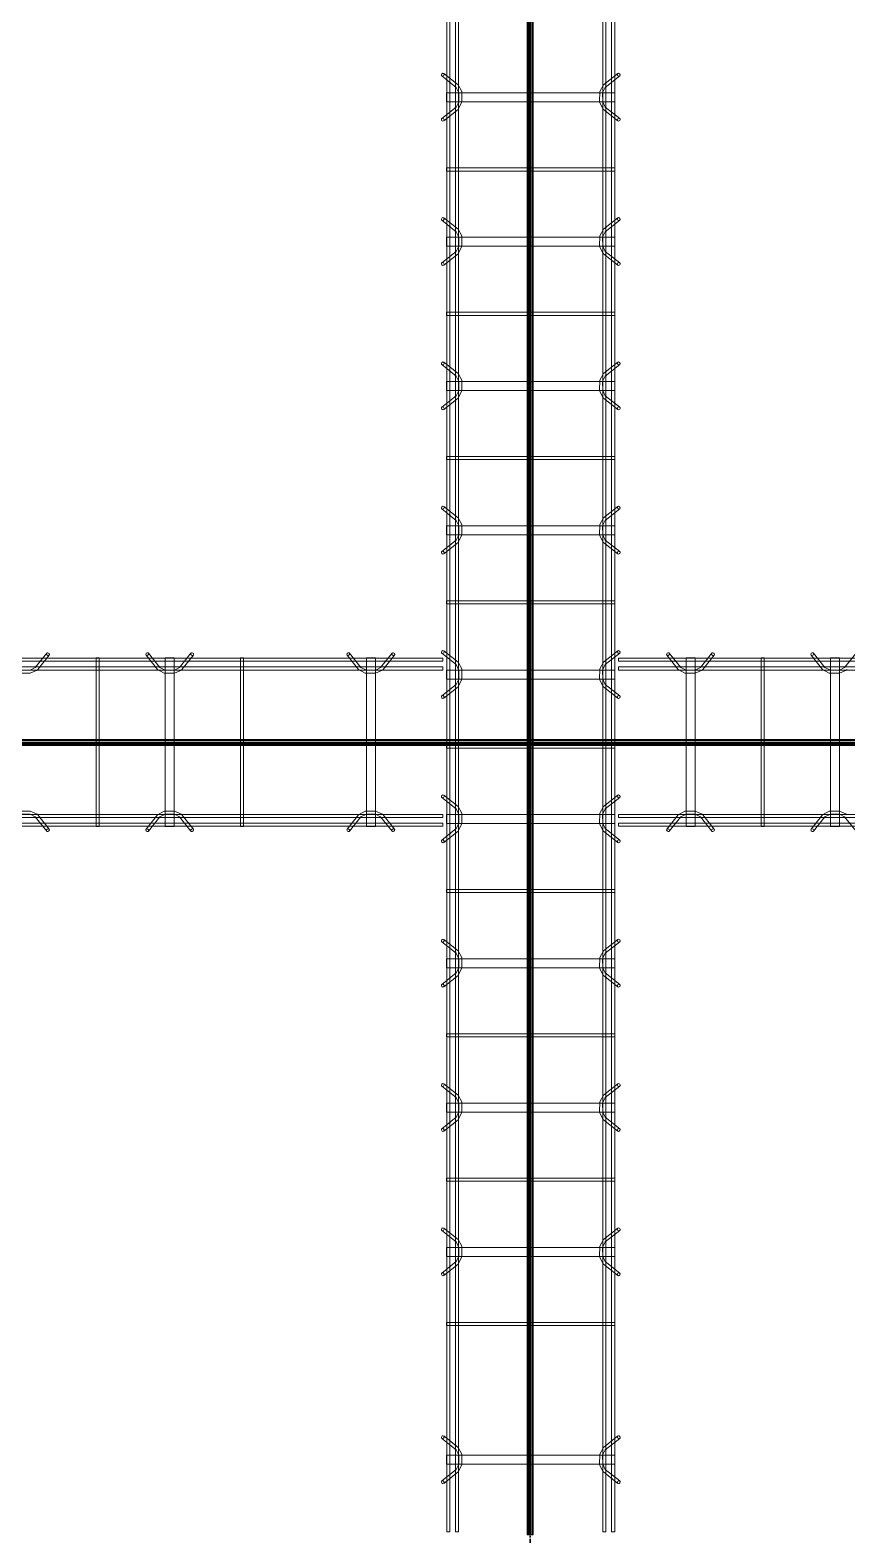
# Model space of a CAD drawing. Header units: inches. Extents: x -19229 to -222, y -6301 to 12387.
# Drawn here: x -2214.9 to -2147, y 9901.2 to 10026.3 of the extents above; entities that cross this region are included whole.
import ezdxf

# ---------------------------------------------------------------- set-up
doc = ezdxf.new("R2010")
doc.units = ezdxf.units.IN
doc.header["$MEASUREMENT"] = 0
doc.linetypes.add('Grid Line 1_2_', pattern=[0.8749999999999999, 0.4999999999999999, -0.125, 0.125, -0.125])
for name, color, linetype, lineweight in [('A-GENM', 13, 'Continuous', 9), ('S-BEAM', 12, 'Continuous', 9), ('S-GRID', 1, 'Continuous', 9)]:
    doc.layers.add(name, color=color, linetype=linetype, lineweight=lineweight)

# ---------------------------------------------------------------- blocks, each defined once
blk = doc.blocks.new('Dowel bar assembly - Dowel bar assembly-673744-SLAB ON GROUND JOINTS')
at = {"layer": 'S-BEAM'}
for p, q in [((245.2834581683238, 1.97939876462428), (2.447207204676197e-13, 1.979398764623488)), ((2.455537672068493e-13, 1.721586264623364), (245.2834581683238, 1.721586264624157)), ((124.0238308313518, 2.232128414692044), (124.9734140118058, 1.032831218053898)), ((125.1750143772294, 1.192454968293835), (124.2254311967754, 2.39175216493198)), ((125.6250000000001, 1.989808066078422), (125.6250000000001, -12.01019193392155)), ((126.3750000000002, 1.989808066078422), (125.6250000000001, 1.989808066078422)), ((125.6250000000001, 1.989808066078422), (126.3750000000002, 1.989808066078422)), ((126.3750000000002, -12.01019193392155), (126.3750000000002, 1.989808066078422)), ((127.7607539373329, 2.391752164932002), (126.811170756879, 1.192454968293836)), ((127.0127711223026, 1.032831218053902), (127.9623543027565, 2.232128414692068)), ((131.8710937500002, 1.989808066077859), (131.8710937500001, -12.0101919339221)), ((132.1289062500003, 1.989808066077859), (131.8710937500002, 1.98980806607786)), ((131.8710937500002, 1.98980806607786), (132.1289062500003, 1.989808066077859)), ((132.1289062500003, -12.0101919339221), (132.1289062500003, 1.989808066077859)), ((136.0238308313518, 2.232128414692044), (136.9734140118058, 1.032831218053898)), ((137.1750143772294, 1.192454968293835), (136.2254311967754, 2.39175216493198)), ((137.6250000000001, 1.989808066078422), (137.6250000000001, -12.01019193392155)), ((138.3750000000002, 1.989808066078422), (137.6250000000001, 1.989808066078422)), ((137.6250000000001, 1.989808066078422), (138.3750000000002, 1.989808066078422)), ((138.3750000000002, -12.01019193392155), (138.3750000000002, 1.989808066078422)), ((139.7607539373329, 2.391752164932002), (138.811170756879, 1.192454968293836)), ((139.0127711223026, 1.032831218053902), (139.9623543027565, 2.232128414692068)), ((143.8710937500002, 1.989808066077859), (143.8710937500001, -12.0101919339221)), ((144.1289062500003, 1.989808066077859), (143.8710937500002, 1.98980806607786)), ((143.8710937500002, 1.98980806607786), (144.1289062500003, 1.989808066077859)), ((144.1289062500003, -12.0101919339221), (144.1289062500003, 1.989808066077859)), ((148.0238308313518, 2.232128414692044), (148.9734140118058, 1.032831218053898)), ((149.1750143772294, 1.192454968293835), (148.2254311967754, 2.39175216493198)), ((149.6250000000001, 1.989808066078422), (149.6250000000001, -12.01019193392155)), ((150.3750000000002, 1.989808066078422), (149.6250000000001, 1.989808066078422)), ((149.6250000000001, 1.989808066078422), (150.3750000000002, 1.989808066078422)), ((150.3750000000002, -12.01019193392155), (150.3750000000002, 1.989808066078422)), ((151.7607539373329, 2.391752164932002), (150.811170756879, 1.192454968293836)), ((151.0127711223026, 1.032831218053902), (151.9623543027565, 2.232128414692068)), ((155.8710937500002, 1.989808066077859), (155.8710937500002, -12.0101919339221)), ((156.1289062500003, 1.989808066077859), (155.8710937500002, 1.98980806607786)), ((155.8710937500002, 1.98980806607786), (156.1289062500003, 1.989808066077859)), ((156.1289062500003, -12.0101919339221), (156.1289062500003, 1.989808066077859)), ((160.0238308313518, 2.232128414692044), (160.9734140118058, 1.032831218053898)), ((161.1750143772294, 1.192454968293835), (160.2254311967754, 2.39175216493198)), ((161.6250000000001, 1.989808066078422), (161.6250000000001, -12.01019193392155)), ((162.3750000000002, 1.989808066078422), (161.6250000000001, 1.989808066078422)), ((161.6250000000001, 1.989808066078422), (162.3750000000002, 1.989808066078422)), ((162.3750000000002, -12.01019193392155), (162.3750000000002, 1.989808066078422)), ((163.7607539373329, 2.391752164932002), (162.811170756879, 1.192454968293836)), ((163.0127711223026, 1.032831218053902), (163.9623543027565, 2.232128414692068)), ((167.8710937500002, 1.989808066077859), (167.8710937500002, -12.0101919339221)), ((168.1289062500003, 1.989808066077859), (167.8710937500002, 1.98980806607786)), ((167.8710937500002, 1.98980806607786), (168.1289062500003, 1.989808066077859)), ((168.1289062500003, -12.0101919339221), (168.1289062500003, 1.989808066077859)), ((172.0238308313518, 2.232128414692044), (172.9734140118058, 1.032831218053898)), ((173.1750143772294, 1.192454968293835), (172.2254311967754, 2.39175216493198)), ((173.6250000000001, 1.989808066078422), (173.6250000000001, -12.01019193392155)), ((174.3750000000002, 1.989808066078422), (173.6250000000001, 1.989808066078422)), ((173.6250000000001, 1.989808066078422), (174.3750000000002, 1.989808066078422)), ((174.3750000000002, -12.01019193392155), (174.3750000000002, 1.989808066078422)), ((175.7607539373329, 2.391752164932002), (174.811170756879, 1.192454968293836)), ((175.0127711223026, 1.032831218053902), (175.9623543027565, 2.232128414692068)), ((179.8710937500002, 1.989808066077859), (179.8710937500002, -12.0101919339221)), ((180.1289062500003, 1.989808066077859), (179.8710937500002, 1.98980806607786)), ((179.8710937500002, 1.98980806607786), (180.1289062500003, 1.989808066077859)), ((180.1289062500003, -12.0101919339221), (180.1289062500003, 1.989808066077859)), ((184.0238308313518, 2.232128414692044), (184.9734140118058, 1.032831218053898)), ((185.1750143772294, 1.192454968293835), (184.2254311967754, 2.39175216493198)), ((185.6250000000001, 1.989808066078422), (185.6250000000001, -12.01019193392155)), ((186.3750000000002, 1.989808066078422), (185.6250000000001, 1.989808066078422)), ((185.6250000000001, 1.989808066078422), (186.3750000000002, 1.989808066078422)), ((186.3750000000002, -12.01019193392155), (186.3750000000002, 1.989808066078422)), ((187.7607539373329, 2.391752164932002), (186.811170756879, 1.192454968293836)), ((187.0127711223026, 1.032831218053902), (187.9623543027565, 2.232128414692068)), ((191.8710937500002, 1.989808066077859), (191.8710937500002, -12.0101919339221)), ((192.1289062500003, 1.989808066077859), (191.8710937500002, 1.98980806607786)), ((191.8710937500002, 1.98980806607786), (192.1289062500003, 1.989808066077859)), ((192.1289062500003, -12.0101919339221), (192.1289062500003, 1.989808066077859)), ((196.0238308313518, 2.232128414692044), (196.9734140118058, 1.032831218053898)), ((197.1750143772294, 1.192454968293835), (196.2254311967754, 2.39175216493198)), ((197.6250000000001, 1.989808066078422), (197.6250000000001, -12.01019193392155)), ((198.3750000000002, 1.989808066078422), (197.6250000000001, 1.989808066078422)), ((197.6250000000001, 1.989808066078422), (198.3750000000002, 1.989808066078422)), ((198.3750000000002, -12.01019193392155), (198.3750000000002, 1.989808066078422)), ((199.7607539373329, 2.391752164932002), (198.811170756879, 1.192454968293836)), ((199.0127711223026, 1.032831218053902), (199.9623543027566, 2.232128414692068)), ((203.8710937500002, 1.989808066077859), (203.8710937500002, -12.0101919339221)), ((204.1289062500003, 1.989808066077859), (203.8710937500002, 1.98980806607786)), ((203.8710937500002, 1.98980806607786), (204.1289062500003, 1.989808066077859)), ((204.1289062500003, -12.0101919339221), (204.1289062500003, 1.989808066077859)), ((208.0238308313518, 2.232128414692044), (208.9734140118058, 1.032831218053898)), ((209.1750143772294, 1.192454968293835), (208.2254311967754, 2.39175216493198)), ((209.6250000000001, 1.989808066078422), (209.6250000000001, -12.01019193392155)), ((210.3750000000002, 1.989808066078422), (209.6250000000001, 1.989808066078422)), ((209.6250000000001, 1.989808066078422), (210.3750000000002, 1.989808066078422)), ((210.3750000000002, -12.01019193392155), (210.3750000000002, 1.989808066078422)), ((211.7607539373329, 2.391752164932002), (210.811170756879, 1.192454968293836)), ((211.0127711223026, 1.032831218053902), (211.9623543027566, 2.232128414692068)), ((215.8710937500002, 1.989808066077859), (215.8710937500002, -12.0101919339221)), ((216.1289062500003, 1.989808066077859), (215.8710937500002, 1.98980806607786)), ((215.8710937500002, 1.98980806607786), (216.1289062500003, 1.989808066077859)), ((216.1289062500003, -12.0101919339221), (216.1289062500003, 1.989808066077859)), ((220.0238308313518, 2.232128414692044), (220.9734140118058, 1.032831218053898)), ((221.1750143772294, 1.192454968293835), (220.2254311967754, 2.39175216493198)), ((221.6250000000001, 1.989808066078422), (221.6250000000001, -12.01019193392155)), ((222.3750000000002, 1.989808066078422), (221.6250000000001, 1.989808066078422)), ((221.6250000000001, 1.989808066078422), (222.3750000000002, 1.989808066078422)), ((222.3750000000002, -12.01019193392155), (222.3750000000002, 1.989808066078422)), ((223.7607539373329, 2.391752164932002), (222.811170756879, 1.192454968293836)), ((223.0127711223026, 1.032831218053902), (223.9623543027566, 2.232128414692068)), ((227.8710937500002, 1.989808066077859), (227.8710937500002, -12.0101919339221)), ((228.1289062500003, 1.989808066077859), (227.8710937500002, 1.98980806607786)), ((227.8710937500002, 1.98980806607786), (228.1289062500003, 1.989808066077859)), ((228.1289062500003, -12.0101919339221), (228.1289062500003, 1.989808066077859)), ((237.3072889996755, 2.232128414691397), (238.2568721801295, 1.032831218053251)), ((238.4584725455531, 1.192454968293188), (237.5088893650992, 2.391752164931333)), ((238.9084581683238, 1.989808066077771), (238.9084581683238, -12.0101919339222)), ((239.6584581683239, 1.989808066077771), (238.9084581683238, 1.989808066077771)), ((238.9084581683238, 1.989808066077771), (239.6584581683239, 1.989808066077771)), ((239.6584581683239, -12.0101919339222), (239.6584581683239, 1.989808066077771)), ((241.0442121056566, 2.391752164931355), (240.0946289252027, 1.19245496829319)), ((240.2962292906263, 1.032831218053255), (241.2458124710803, 2.232128414691421)), ((245.2834581683238, 1.979398764624281), (245.2834581683238, 1.721586264624157)), ((245.2834581683238, 1.721586264624157), (245.2834581683238, 1.979398764624281)), ((245.2834581683238, 1.24584221491044), (4.160840088814935e-13, 1.245842214911232)), ((4.152509919578236e-13, 0.9880297149111088), (245.2834581683238, 0.9880297149103163)), ((245.2834581683238, 0.9880297149103163), (245.2834581683238, 1.24584221491044)), ((245.2834581683238, 1.24584221491044), (245.2834581683238, 0.9880297149103163)), ((245.2834581683238, -11.01476897958114), (4.160840088814935e-13, -11.01476897958035)), ((124.9734140118058, -11.0532150858986), (124.0238308313518, -12.25251228253675)), ((124.2254311967754, -12.41213603277668), (125.1750143772294, -11.21283883613854)), ((126.811170756879, -11.21283883613854), (127.7607539373329, -12.4121360327767)), ((127.9623543027565, -12.25251228253677), (127.0127711223026, -11.0532150858986)), ((136.9734140118058, -11.0532150858986), (136.0238308313518, -12.25251228253675)), ((136.2254311967754, -12.41213603277668), (137.1750143772294, -11.21283883613854)), ((138.811170756879, -11.21283883613854), (139.7607539373329, -12.4121360327767)), ((139.9623543027565, -12.25251228253677), (139.0127711223026, -11.0532150858986)), ((148.9734140118058, -11.0532150858986), (148.0238308313518, -12.25251228253675)), ((148.2254311967754, -12.41213603277668), (149.1750143772294, -11.21283883613854)), ((150.811170756879, -11.21283883613854), (151.7607539373329, -12.4121360327767)), ((151.9623543027565, -12.25251228253677), (151.0127711223026, -11.0532150858986)), ((160.9734140118058, -11.0532150858986), (160.0238308313518, -12.25251228253675)), ((160.2254311967754, -12.41213603277668), (161.1750143772294, -11.21283883613854)), ((162.811170756879, -11.21283883613854), (163.7607539373329, -12.4121360327767)), ((163.9623543027565, -12.25251228253677), (163.0127711223026, -11.0532150858986)), ((172.9734140118058, -11.0532150858986), (172.0238308313518, -12.25251228253675)), ((172.2254311967754, -12.41213603277668), (173.1750143772294, -11.21283883613854)), ((174.811170756879, -11.21283883613854), (175.7607539373329, -12.4121360327767)), ((175.9623543027565, -12.25251228253677), (175.0127711223026, -11.0532150858986)), ((184.9734140118058, -11.0532150858986), (184.0238308313518, -12.25251228253675)), ((184.2254311967754, -12.41213603277668), (185.1750143772294, -11.21283883613854)), ((186.811170756879, -11.21283883613854), (187.7607539373329, -12.4121360327767)), ((187.9623543027565, -12.25251228253677), (187.0127711223026, -11.0532150858986)), ((196.9734140118058, -11.0532150858986), (196.0238308313518, -12.25251228253675)), ((196.2254311967754, -12.41213603277668), (197.1750143772294, -11.21283883613854)), ((198.811170756879, -11.21283883613854), (199.7607539373329, -12.4121360327767)), ((199.9623543027566, -12.25251228253677), (199.0127711223026, -11.0532150858986)), ((208.9734140118058, -11.0532150858986), (208.0238308313518, -12.25251228253675)), ((208.2254311967754, -12.41213603277668), (209.1750143772294, -11.21283883613854)), ((210.811170756879, -11.21283883613854), (211.7607539373329, -12.4121360327767)), ((211.9623543027566, -12.25251228253677), (211.0127711223026, -11.0532150858986)), ((220.9734140118058, -11.0532150858986), (220.0238308313518, -12.25251228253675)), ((220.2254311967754, -12.41213603277668), (221.1750143772294, -11.21283883613854)), ((222.811170756879, -11.21283883613854), (223.7607539373329, -12.4121360327767)), ((223.9623543027566, -12.25251228253677), (223.0127711223026, -11.0532150858986)), ((238.2568721801295, -11.05321508589925), (237.3072889996755, -12.2525122825374)), ((237.5088893650992, -12.41213603277733), (238.4584725455531, -11.21283883613919)), ((240.0946289252027, -11.21283883613919), (241.0442121056566, -12.41213603277735)), ((241.2458124710803, -12.25251228253742), (240.2962292906263, -11.05321508589925)), ((245.2834581683238, -11.27258147958126), (245.2834581683238, -11.01476897958114)), ((245.2834581683238, -11.01476897958114), (245.2834581683238, -11.27258147958126)), ((4.152509919578236e-13, -11.27258147958047), (245.2834581683238, -11.27258147958126)), ((245.2834581683238, -11.7419701324684), (2.455537672068493e-13, -11.74197013246761)), ((2.447207204676197e-13, -11.99978263246773), (245.2834581683238, -11.99978263246852)), ((126.3750000000002, -12.01019193392155), (125.6250000000001, -12.01019193392155)), ((125.6250000000001, -12.01019193392155), (126.3750000000002, -12.01019193392155)), ((132.1289062500003, -12.0101919339221), (131.8710937500001, -12.0101919339221)), ((131.8710937500001, -12.0101919339221), (132.1289062500003, -12.0101919339221)), ((138.3750000000002, -12.01019193392155), (137.6250000000001, -12.01019193392155)), ((137.6250000000001, -12.01019193392155), (138.3750000000002, -12.01019193392155)), ((144.1289062500003, -12.0101919339221), (143.8710937500001, -12.0101919339221)), ((143.8710937500001, -12.0101919339221), (144.1289062500003, -12.0101919339221)), ((150.3750000000002, -12.01019193392155), (149.6250000000001, -12.01019193392155)), ((149.6250000000001, -12.01019193392155), (150.3750000000002, -12.01019193392155)), ((156.1289062500003, -12.0101919339221), (155.8710937500002, -12.0101919339221)), ((155.8710937500002, -12.0101919339221), (156.1289062500003, -12.0101919339221)), ((162.3750000000002, -12.01019193392155), (161.6250000000001, -12.01019193392155)), ((161.6250000000001, -12.01019193392155), (162.3750000000002, -12.01019193392155)), ((168.1289062500003, -12.0101919339221), (167.8710937500002, -12.0101919339221)), ((167.8710937500002, -12.0101919339221), (168.1289062500003, -12.0101919339221)), ((174.3750000000002, -12.01019193392155), (173.6250000000001, -12.01019193392155)), ((173.6250000000001, -12.01019193392155), (174.3750000000002, -12.01019193392155)), ((180.1289062500003, -12.0101919339221), (179.8710937500002, -12.0101919339221)), ((179.8710937500002, -12.0101919339221), (180.1289062500003, -12.0101919339221)), ((186.3750000000002, -12.01019193392155), (185.6250000000001, -12.01019193392155)), ((185.6250000000001, -12.01019193392155), (186.3750000000002, -12.01019193392155)), ((192.1289062500003, -12.0101919339221), (191.8710937500002, -12.0101919339221)), ((191.8710937500002, -12.0101919339221), (192.1289062500003, -12.0101919339221)), ((198.3750000000002, -12.01019193392155), (197.6250000000001, -12.01019193392155)), ((197.6250000000001, -12.01019193392155), (198.3750000000002, -12.01019193392155)), ((204.1289062500003, -12.0101919339221), (203.8710937500002, -12.0101919339221)), ((203.8710937500002, -12.0101919339221), (204.1289062500003, -12.0101919339221)), ((210.3750000000002, -12.01019193392155), (209.6250000000001, -12.01019193392155)), ((209.6250000000001, -12.01019193392155), (210.3750000000002, -12.01019193392155)), ((216.1289062500003, -12.0101919339221), (215.8710937500002, -12.0101919339221)), ((215.8710937500002, -12.0101919339221), (216.1289062500003, -12.0101919339221)), ((222.3750000000002, -12.01019193392155), (221.6250000000001, -12.01019193392155)), ((221.6250000000001, -12.01019193392155), (222.3750000000002, -12.01019193392155)), ((228.1289062500003, -12.0101919339221), (227.8710937500002, -12.0101919339221)), ((227.8710937500002, -12.0101919339221), (228.1289062500003, -12.0101919339221)), ((239.6584581683239, -12.0101919339222), (238.9084581683238, -12.0101919339222)), ((238.9084581683238, -12.0101919339222), (239.6584581683239, -12.0101919339222)), ((245.2834581683238, -11.99978263246852), (245.2834581683238, -11.7419701324684)), ((245.2834581683238, -11.7419701324684), (245.2834581683238, -11.99978263246852))]:
    blk.add_line(p, q, dxfattribs=at)
at = {"layer": 'S-BEAM', "flags": 128}
for points in [[(124.9734140118058, 1.032831218053899), (125.5260458112437, 0.731072722575022), (126.3871754397748, 0.7151743701411607), (126.9720542983191, 0.9869724546816983), (127.0127711223026, 1.0328312180539)], [(125.1750143772294, 1.192454968293833), (125.6246908371177, 0.9723748868967974), (126.3817215352753, 0.9768169794434706), (126.811170756879, 1.192454968293836)], [(136.9734140118058, 1.032831218053899), (137.5260458112437, 0.731072722575022), (138.3871754397748, 0.7151743701411607), (138.9720542983191, 0.9869724546816983), (139.0127711223026, 1.0328312180539)], [(137.1750143772294, 1.192454968293833), (137.6246908371177, 0.9723748868967974), (138.3817215352753, 0.9768169794434706), (138.811170756879, 1.192454968293836)], [(148.9734140118057, 1.032831218053899), (149.5260458112437, 0.731072722575022), (150.3871754397748, 0.7151743701411607), (150.9720542983191, 0.9869724546816983), (151.0127711223026, 1.0328312180539)], [(149.1750143772294, 1.192454968293833), (149.6246908371177, 0.9723748868967974), (150.3817215352753, 0.9768169794434706), (150.811170756879, 1.192454968293836)], [(160.9734140118057, 1.032831218053899), (161.5260458112437, 0.731072722575022), (162.3871754397748, 0.7151743701411607), (162.9720542983191, 0.9869724546816983), (163.0127711223026, 1.0328312180539)], [(161.1750143772294, 1.192454968293833), (161.6246908371177, 0.9723748868967974), (162.3817215352753, 0.9768169794434706), (162.811170756879, 1.192454968293836)], [(172.9734140118057, 1.032831218053899), (173.5260458112437, 0.731072722575022), (174.3871754397748, 0.7151743701411607), (174.9720542983191, 0.9869724546816983), (175.0127711223026, 1.0328312180539)], [(173.1750143772294, 1.192454968293833), (173.6246908371177, 0.9723748868967974), (174.3817215352753, 0.9768169794434706), (174.811170756879, 1.192454968293836)], [(184.9734140118057, 1.032831218053899), (185.5260458112437, 0.731072722575022), (186.3871754397748, 0.7151743701411607), (186.9720542983191, 0.9869724546816983), (187.0127711223026, 1.0328312180539)], [(185.1750143772294, 1.192454968293833), (185.6246908371177, 0.9723748868967974), (186.3817215352753, 0.9768169794434706), (186.811170756879, 1.192454968293836)], [(196.9734140118058, 1.032831218053899), (197.5260458112437, 0.731072722575022), (198.3871754397748, 0.7151743701411607), (198.9720542983191, 0.9869724546816983), (199.0127711223026, 1.0328312180539)], [(197.1750143772293, 1.192454968293833), (197.6246908371177, 0.9723748868967974), (198.3817215352753, 0.9768169794434706), (198.811170756879, 1.192454968293836)], [(208.9734140118058, 1.032831218053899), (209.5260458112437, 0.731072722575022), (210.3871754397748, 0.7151743701411607), (210.9720542983191, 0.9869724546816983), (211.0127711223026, 1.0328312180539)], [(209.1750143772293, 1.192454968293833), (209.6246908371177, 0.9723748868967974), (210.3817215352753, 0.9768169794434706), (210.811170756879, 1.192454968293836)], [(220.9734140118058, 1.032831218053899), (221.5260458112437, 0.731072722575022), (222.3871754397748, 0.7151743701411607), (222.9720542983191, 0.9869724546816983), (223.0127711223026, 1.0328312180539)], [(221.1750143772293, 1.192454968293833), (221.6246908371177, 0.9723748868967974), (222.3817215352753, 0.9768169794434706), (222.811170756879, 1.192454968293836)], [(238.2568721801295, 1.032831218053252), (238.8095039795674, 0.7310727225743752), (239.6706336080985, 0.7151743701405139), (240.2555124666428, 0.9869724546810514), (240.2962292906263, 1.032831218053253)], [(238.458472545553, 1.192454968293186), (238.9081490054414, 0.9723748868961506), (239.665179703599, 0.9768169794428238), (240.0946289252027, 1.192454968293189)], [(124.9734140118058, -11.0532150858986), (125.5260458112437, -10.75145659041972), (126.3871754397748, -10.73555823798586), (126.9720542983191, -11.0073563225264), (127.0127711223026, -11.0532150858986)], [(125.1750143772294, -11.21283883613854), (125.6246908371177, -10.9927587547415), (126.3817215352753, -10.99720084728817), (126.811170756879, -11.21283883613854)], [(136.9734140118058, -11.0532150858986), (137.5260458112437, -10.75145659041972), (138.3871754397748, -10.73555823798586), (138.9720542983191, -11.0073563225264), (139.0127711223026, -11.0532150858986)], [(137.1750143772294, -11.21283883613854), (137.6246908371177, -10.9927587547415), (138.3817215352753, -10.99720084728817), (138.811170756879, -11.21283883613854)], [(148.9734140118057, -11.0532150858986), (149.5260458112437, -10.75145659041972), (150.3871754397748, -10.73555823798586), (150.9720542983191, -11.0073563225264), (151.0127711223026, -11.0532150858986)], [(149.1750143772294, -11.21283883613854), (149.6246908371177, -10.9927587547415), (150.3817215352753, -10.99720084728817), (150.811170756879, -11.21283883613854)], [(160.9734140118057, -11.0532150858986), (161.5260458112437, -10.75145659041972), (162.3871754397748, -10.73555823798586), (162.9720542983191, -11.0073563225264), (163.0127711223026, -11.0532150858986)], [(161.1750143772294, -11.21283883613854), (161.6246908371177, -10.9927587547415), (162.3817215352753, -10.99720084728817), (162.811170756879, -11.21283883613854)], [(172.9734140118057, -11.0532150858986), (173.5260458112437, -10.75145659041972), (174.3871754397748, -10.73555823798586), (174.9720542983191, -11.0073563225264), (175.0127711223026, -11.0532150858986)], [(173.1750143772294, -11.21283883613854), (173.6246908371177, -10.9927587547415), (174.3817215352753, -10.99720084728817), (174.811170756879, -11.21283883613854)], [(184.9734140118057, -11.0532150858986), (185.5260458112437, -10.75145659041972), (186.3871754397748, -10.73555823798586), (186.9720542983191, -11.0073563225264), (187.0127711223026, -11.0532150858986)], [(185.1750143772294, -11.21283883613854), (185.6246908371177, -10.9927587547415), (186.3817215352753, -10.99720084728817), (186.811170756879, -11.21283883613854)], [(196.9734140118058, -11.0532150858986), (197.5260458112437, -10.75145659041972), (198.3871754397748, -10.73555823798586), (198.9720542983191, -11.0073563225264), (199.0127711223026, -11.0532150858986)], [(197.1750143772293, -11.21283883613854), (197.6246908371177, -10.9927587547415), (198.3817215352753, -10.99720084728817), (198.811170756879, -11.21283883613854)], [(208.9734140118058, -11.0532150858986), (209.5260458112437, -10.75145659041972), (210.3871754397748, -10.73555823798586), (210.9720542983191, -11.0073563225264), (211.0127711223026, -11.0532150858986)], [(209.1750143772293, -11.21283883613854), (209.6246908371177, -10.9927587547415), (210.3817215352753, -10.99720084728817), (210.811170756879, -11.21283883613854)], [(220.9734140118058, -11.0532150858986), (221.5260458112437, -10.75145659041972), (222.3871754397748, -10.73555823798586), (222.9720542983191, -11.0073563225264), (223.0127711223026, -11.0532150858986)], [(221.1750143772293, -11.21283883613854), (221.6246908371177, -10.9927587547415), (222.3817215352753, -10.99720084728817), (222.811170756879, -11.21283883613854)], [(238.2568721801295, -11.05321508589925), (238.8095039795674, -10.75145659042037), (239.6706336080985, -10.73555823798651), (240.2555124666428, -11.00735632252705), (240.2962292906263, -11.05321508589925)], [(238.458472545553, -11.21283883613918), (238.9081490054414, -10.99275875474215), (239.665179703599, -10.99720084728882), (240.0946289252027, -11.21283883613919)]]:
    blk.add_lwpolyline(points, dxfattribs=at)
at = {"layer": 'S-BEAM'}
for centre, major_axis, ratio, start_param, end_param in [((124.1246310140636, 2.311940289812012), (0.100800182711804, 0.07981187511996644), 0.8165278392140545, 5.709265385906933, 8.850858039496725), ((124.1246310140636, 2.311940289812012), (0.1008001827118043, 0.0798118751199665), 0.8165278392140471, 2.567672732317148, 5.709265385906931), ((127.8615541200447, 2.311940289812035), (-0.1008001827118044, 0.0798118751199648), 0.8165278392140632, 3.715512574862441, 6.857105228452236), ((127.8615541200447, 2.311940289812035), (-0.1008001827118041, 0.07981187511996587), 0.8165278392140574, 0.573919921272662, 3.715512574862441), ((136.1246310140636, 2.311940289812012), (0.1008001827117737, 0.07981187511998969), 0.8165278392140766, 5.709265385906604, 8.850858039496442), ((136.1246310140636, 2.311940289812012), (0.1008001827118347, 0.07981187511994325), 0.8165278392140249, 2.567672732317477, 5.709265385907213), ((139.8615541200447, 2.311940289812035), (-0.1008001827118347, 0.07981187511994156), 0.816527839214041, 3.715512574862111, 6.857105228451954), ((139.8615541200447, 2.311940289812035), (-0.1008001827117738, 0.0798118751199891), 0.8165278392140796, 0.5739199212729911, 3.715512574862723), ((148.1246310140636, 2.311940289812012), (0.1008001827118343, 0.0798118751199432), 0.8165278392140322, 5.709265385907263, 8.850858039497007), ((148.1246310140636, 2.311940289812012), (0.100800182711774, 0.07981187511998973), 0.8165278392140694, 2.567672732316818, 5.709265385906648), ((151.8615541200447, 2.311940289812035), (-0.1008001827118347, 0.07981187511994156), 0.816527839214041, 3.715512574862111, 6.857105228451954), ((151.8615541200447, 2.311940289812035), (-0.1008001827117738, 0.0798118751199891), 0.8165278392140796, 0.5739199212729911, 3.715512574862723), ((160.1246310140636, 2.311940289812012), (0.1008001827118343, 0.0798118751199432), 0.8165278392140322, 5.709265385907263, 8.850858039497007), ((160.1246310140636, 2.311940289812012), (0.100800182711774, 0.07981187511998973), 0.8165278392140694, 2.567672732316818, 5.709265385906648), ((163.8615541200447, 2.311940289812035), (-0.1008001827118347, 0.07981187511994156), 0.816527839214041, 3.715512574862111, 6.857105228451954), ((163.8615541200447, 2.311940289812035), (-0.1008001827117738, 0.0798118751199891), 0.8165278392140796, 0.5739199212729911, 3.715512574862723), ((172.1246310140636, 2.311940289812012), (0.1008001827118343, 0.0798118751199432), 0.8165278392140322, 5.709265385907263, 8.850858039497007), ((172.1246310140636, 2.311940289812012), (0.100800182711774, 0.07981187511998973), 0.8165278392140694, 2.567672732316818, 5.709265385906648), ((175.8615541200447, 2.311940289812035), (-0.1008001827118347, 0.07981187511994156), 0.816527839214041, 3.715512574862111, 6.857105228451954), ((175.8615541200447, 2.311940289812035), (-0.1008001827117738, 0.0798118751199891), 0.8165278392140796, 0.5739199212729911, 3.715512574862723), ((184.1246310140636, 2.311940289812012), (0.1008001827118343, 0.0798118751199432), 0.8165278392140322, 5.709265385907263, 8.850858039497007), ((184.1246310140636, 2.311940289812012), (0.100800182711774, 0.07981187511998973), 0.8165278392140694, 2.567672732316818, 5.709265385906648), ((187.8615541200447, 2.311940289812035), (-0.1008001827118347, 0.07981187511994156), 0.816527839214041, 3.715512574862111, 6.857105228451954), ((187.8615541200447, 2.311940289812035), (-0.1008001827117738, 0.0798118751199891), 0.8165278392140796, 0.5739199212729911, 3.715512574862723), ((196.1246310140636, 2.311940289812012), (0.1008001827117737, 0.07981187511998969), 0.8165278392140766, 5.709265385906604, 8.850858039496442), ((196.1246310140636, 2.311940289812012), (0.1008001827118347, 0.07981187511994325), 0.8165278392140249, 2.567672732317477, 5.709265385907213), ((199.8615541200448, 2.311940289812035), (-0.1008001827118347, 0.07981187511994156), 0.816527839214041, 3.715512574862111, 6.857105228451954), ((199.8615541200448, 2.311940289812035), (-0.1008001827117738, 0.0798118751199891), 0.8165278392140796, 0.5739199212729911, 3.715512574862723), ((208.1246310140636, 2.311940289812012), (0.1008001827117737, 0.07981187511998969), 0.8165278392140766, 5.709265385906604, 8.850858039496442), ((208.1246310140636, 2.311940289812012), (0.1008001827118347, 0.07981187511994325), 0.8165278392140249, 2.567672732317477, 5.709265385907213), ((211.8615541200448, 2.311940289812035), (-0.1008001827118347, 0.07981187511994156), 0.816527839214041, 3.715512574862111, 6.857105228451954), ((211.8615541200448, 2.311940289812035), (-0.1008001827117738, 0.0798118751199891), 0.8165278392140796, 0.5739199212729911, 3.715512574862723), ((220.1246310140636, 2.311940289812012), (0.1008001827117737, 0.07981187511998969), 0.8165278392140766, 5.709265385906604, 8.850858039496442), ((220.1246310140636, 2.311940289812012), (0.1008001827118347, 0.07981187511994325), 0.8165278392140249, 2.567672732317477, 5.709265385907213), ((223.8615541200448, 2.311940289812035), (-0.1008001827118347, 0.07981187511994156), 0.816527839214041, 3.715512574862111, 6.857105228451954), ((223.8615541200448, 2.311940289812035), (-0.1008001827117738, 0.0798118751199891), 0.8165278392140796, 0.5739199212729911, 3.715512574862723), ((237.4080891823873, 2.311940289811365), (0.1008001827117742, 0.07981187511998865), 0.8165278392140752, 5.709265385906614, 8.850858039496451), ((237.4080891823873, 2.311940289811365), (0.1008001827118347, 0.07981187511994325), 0.8165278392140249, 2.567672732317477, 5.709265385907213), ((241.1450122883685, 2.311940289811388), (-0.1008001827118346, 0.07981187511994206), 0.8165278392140382, 3.715512574862117, 6.857105228451956), ((241.1450122883685, 2.311940289811388), (-0.1008001827117744, 0.07981187511998812), 0.8165278392140782, 0.5739199212729782, 3.715512574862714), ((124.1246310140636, -12.33232415765672), (-0.1008001827118025, 0.07981187511996946), 0.8165278392140511, 3.715512574862465, 6.857105228452264), ((124.1246310140636, -12.33232415765672), (-0.1008001827118025, 0.07981187511996946), 0.8165278392140511, 0.573919921272694, 3.715512574862466), ((127.8615541200447, -12.33232415765674), (0.1008001827118025, 0.07981187511996943), 0.8165278392140511, 5.709265385906903, 8.850858039496703), ((127.8615541200447, -12.33232415765674), (0.1008001827118031, 0.07981187511996729), 0.8165278392140629, 2.567672732317141, 5.709265385906912), ((136.1246310140636, -12.33232415765672), (-0.1008001827117722, 0.07981187511999269), 0.8165278392140733, 3.715512574862794, 6.857105228452546), ((136.1246310140636, -12.33232415765672), (-0.1008001827118329, 0.07981187511994622), 0.8165278392140289, 0.5739199212723645, 3.715512574862183), ((139.8615541200447, -12.33232415765674), (0.1008001827118329, 0.07981187511994621), 0.816527839214029, 5.709265385907233, 8.850858039496986), ((139.8615541200447, -12.33232415765674), (0.1008001827117728, 0.07981187511999054), 0.816527839214085, 2.567672732316811, 5.70926538590663), ((148.1246310140636, -12.33232415765672), (-0.1008001827118329, 0.07981187511994622), 0.8165278392140289, 3.715512574862135, 6.857105228451982), ((148.1246310140636, -12.33232415765672), (-0.1008001827117722, 0.07981187511999269), 0.8165278392140733, 0.573919921273023, 3.715512574862747), ((151.8615541200447, -12.33232415765674), (0.1008001827118329, 0.07981187511994621), 0.816527839214029, 5.709265385907233, 8.850858039496986), ((151.8615541200447, -12.33232415765674), (0.1008001827117728, 0.07981187511999054), 0.816527839214085, 2.567672732316811, 5.70926538590663), ((160.1246310140636, -12.33232415765672), (-0.1008001827118329, 0.07981187511994622), 0.8165278392140289, 3.715512574862135, 6.857105228451982), ((160.1246310140636, -12.33232415765672), (-0.1008001827117722, 0.07981187511999269), 0.8165278392140733, 0.573919921273023, 3.715512574862747), ((163.8615541200447, -12.33232415765674), (0.1008001827118329, 0.07981187511994621), 0.816527839214029, 5.709265385907233, 8.850858039496986), ((163.8615541200447, -12.33232415765674), (0.1008001827117728, 0.07981187511999054), 0.816527839214085, 2.567672732316811, 5.70926538590663), ((172.1246310140636, -12.33232415765672), (-0.1008001827118329, 0.07981187511994622), 0.8165278392140289, 3.715512574862135, 6.857105228451982), ((172.1246310140636, -12.33232415765672), (-0.1008001827117722, 0.07981187511999269), 0.8165278392140733, 0.573919921273023, 3.715512574862747), ((175.8615541200447, -12.33232415765674), (0.1008001827118329, 0.07981187511994621), 0.816527839214029, 5.709265385907233, 8.850858039496986), ((175.8615541200447, -12.33232415765674), (0.1008001827117728, 0.07981187511999054), 0.816527839214085, 2.567672732316811, 5.70926538590663), ((184.1246310140636, -12.33232415765672), (-0.1008001827118329, 0.07981187511994622), 0.8165278392140289, 3.715512574862135, 6.857105228451982), ((184.1246310140636, -12.33232415765672), (-0.1008001827117722, 0.07981187511999269), 0.8165278392140733, 0.573919921273023, 3.715512574862747), ((187.8615541200447, -12.33232415765674), (0.1008001827118329, 0.07981187511994621), 0.816527839214029, 5.709265385907233, 8.850858039496986), ((187.8615541200447, -12.33232415765674), (0.1008001827117728, 0.07981187511999054), 0.816527839214085, 2.567672732316811, 5.70926538590663), ((196.1246310140636, -12.33232415765672), (-0.1008001827117722, 0.07981187511999269), 0.8165278392140733, 3.715512574862794, 6.857105228452546), ((196.1246310140636, -12.33232415765672), (-0.1008001827118329, 0.07981187511994622), 0.8165278392140289, 0.5739199212723645, 3.715512574862183), ((199.8615541200448, -12.33232415765674), (0.1008001827118329, 0.07981187511994621), 0.816527839214029, 5.709265385907233, 8.850858039496986), ((199.8615541200448, -12.33232415765674), (0.1008001827117728, 0.07981187511999054), 0.816527839214085, 2.567672732316811, 5.70926538590663), ((208.1246310140636, -12.33232415765672), (-0.1008001827117722, 0.07981187511999269), 0.8165278392140733, 3.715512574862794, 6.857105228452546), ((208.1246310140636, -12.33232415765672), (-0.1008001827118329, 0.07981187511994622), 0.8165278392140289, 0.5739199212723645, 3.715512574862183), ((211.8615541200448, -12.33232415765674), (0.1008001827118329, 0.07981187511994621), 0.816527839214029, 5.709265385907233, 8.850858039496986), ((211.8615541200448, -12.33232415765674), (0.1008001827117728, 0.07981187511999054), 0.816527839214085, 2.567672732316811, 5.70926538590663), ((220.1246310140636, -12.33232415765672), (-0.1008001827117722, 0.07981187511999269), 0.8165278392140733, 3.715512574862794, 6.857105228452546), ((220.1246310140636, -12.33232415765672), (-0.1008001827118329, 0.07981187511994622), 0.8165278392140289, 0.5739199212723645, 3.715512574862183), ((223.8615541200448, -12.33232415765674), (0.1008001827118329, 0.07981187511994621), 0.816527839214029, 5.709265385907233, 8.850858039496986), ((223.8615541200448, -12.33232415765674), (0.1008001827117728, 0.07981187511999054), 0.816527839214085, 2.567672732316811, 5.70926538590663), ((237.4080891823873, -12.33232415765736), (-0.1008001827117722, 0.07981187511999269), 0.8165278392140733, 3.715512574862794, 6.857105228452546), ((237.4080891823873, -12.33232415765736), (-0.1008001827118329, 0.07981187511994622), 0.8165278392140289, 0.57391992127238, 3.715512574862183), ((241.1450122883685, -12.33232415765738), (0.1008001827118329, 0.07981187511994621), 0.816527839214029, 5.709265385907233, 8.850858039496986), ((241.1450122883685, -12.33232415765738), (0.1008001827117733, 0.07981187511998836), 0.816527839214097, 2.567672732316836, 5.709265385906638)]:
    blk.add_ellipse(centre, major_axis=major_axis, ratio=ratio, start_param=start_param, end_param=end_param, dxfattribs=at)
blk = doc.blocks.new('Dowel bar assembly - Dowel bar assembly-674678-SLAB ON GROUND JOINTS')
at = {"layer": 'S-BEAM'}
for p, q in [((148.7261278036707, 1.979398764623968), (2.447207204676197e-13, 1.979398764623488)), ((2.455537672068493e-13, 1.721586264623364), (148.7261278036707, 1.721586264623844)), ((115.7607539373329, 2.391752164932002), (114.811170756879, 1.192454968293836)), ((115.0127711223026, 1.032831218053902), (115.9623543027565, 2.232128414692068)), ((119.8710937500002, 1.989808066077859), (119.8710937500002, -12.0101919339221)), ((120.1289062500003, 1.989808066077859), (119.8710937500002, 1.98980806607786)), ((119.8710937500002, 1.98980806607786), (120.1289062500003, 1.989808066077859)), ((120.1289062500003, -12.0101919339221), (120.1289062500003, 1.989808066077859)), ((124.0238308313518, 2.232128414692044), (124.9734140118058, 1.032831218053898)), ((125.1750143772294, 1.192454968293835), (124.2254311967754, 2.39175216493198)), ((125.6250000000001, 1.989808066078422), (125.6250000000001, -12.01019193392155)), ((126.3750000000002, 1.989808066078422), (125.6250000000001, 1.989808066078422)), ((125.6250000000001, 1.989808066078422), (126.3750000000002, 1.989808066078422)), ((126.3750000000002, -12.01019193392155), (126.3750000000002, 1.989808066078422)), ((127.7607539373329, 2.391752164932002), (126.811170756879, 1.192454968293836)), ((127.0127711223026, 1.032831218053902), (127.9623543027565, 2.232128414692068)), ((131.8710937500002, 1.989808066077859), (131.8710937500001, -12.0101919339221)), ((132.1289062500003, 1.989808066077859), (131.8710937500002, 1.98980806607786)), ((131.8710937500002, 1.98980806607786), (132.1289062500003, 1.989808066077859)), ((132.1289062500003, -12.0101919339221), (132.1289062500003, 1.989808066077859)), ((140.7499586350225, 2.23212841469155), (141.6995418154764, 1.032831218053404)), ((141.9011421809, 1.192454968293341), (140.9515590004461, 2.391752164931485)), ((142.3511278036707, 1.989808066077926), (142.3511278036707, -12.01019193392204)), ((143.1011278036709, 1.989808066077926), (142.3511278036707, 1.989808066077926)), ((142.3511278036707, 1.989808066077926), (143.1011278036709, 1.989808066077926)), ((143.1011278036709, -12.01019193392204), (143.1011278036709, 1.989808066077926)), ((144.4868817410035, 2.391752164931508), (143.5372985605496, 1.192454968293342)), ((143.7388989259732, 1.032831218053408), (144.6884821064272, 2.232128414691574)), ((148.7261278036707, 1.979398764623968), (148.7261278036707, 1.721586264623844)), ((148.7261278036707, 1.721586264623844), (148.7261278036707, 1.979398764623968)), ((148.7261278036707, 1.245842214910752), (4.160840088814935e-13, 1.245842214911232)), ((4.152509919578236e-13, 0.9880297149111088), (148.7261278036707, 0.9880297149106282)), ((148.7261278036707, 0.9880297149106282), (148.7261278036707, 1.245842214910752)), ((148.7261278036707, 1.245842214910752), (148.7261278036707, 0.9880297149106282)), ((148.7261278036707, -11.01476897958083), (4.160840088814935e-13, -11.01476897958035)), ((114.811170756879, -11.21283883613854), (115.7607539373329, -12.4121360327767)), ((115.9623543027565, -12.25251228253677), (115.0127711223026, -11.0532150858986)), ((124.9734140118058, -11.0532150858986), (124.0238308313518, -12.25251228253675)), ((124.2254311967754, -12.41213603277668), (125.1750143772294, -11.21283883613854)), ((126.811170756879, -11.21283883613854), (127.7607539373329, -12.4121360327767)), ((127.9623543027565, -12.25251228253677), (127.0127711223026, -11.0532150858986)), ((141.6995418154764, -11.0532150858991), (140.7499586350225, -12.25251228253724)), ((140.9515590004461, -12.41213603277718), (141.9011421809, -11.21283883613903)), ((143.5372985605496, -11.21283883613903), (144.4868817410035, -12.4121360327772)), ((144.6884821064272, -12.25251228253726), (143.7388989259732, -11.0532150858991)), ((148.7261278036707, -11.27258147958095), (148.7261278036707, -11.01476897958083)), ((148.7261278036707, -11.01476897958083), (148.7261278036707, -11.27258147958095)), ((4.152509919578236e-13, -11.27258147958047), (148.7261278036707, -11.27258147958095)), ((148.7261278036707, -11.74197013246809), (2.455537672068493e-13, -11.74197013246761)), ((2.447207204676197e-13, -11.99978263246773), (148.7261278036707, -11.99978263246821)), ((120.1289062500003, -12.0101919339221), (119.8710937500002, -12.0101919339221)), ((119.8710937500002, -12.0101919339221), (120.1289062500003, -12.0101919339221)), ((126.3750000000002, -12.01019193392155), (125.6250000000001, -12.01019193392155)), ((125.6250000000001, -12.01019193392155), (126.3750000000002, -12.01019193392155)), ((132.1289062500003, -12.0101919339221), (131.8710937500001, -12.0101919339221)), ((131.8710937500001, -12.0101919339221), (132.1289062500003, -12.0101919339221)), ((143.1011278036709, -12.01019193392204), (142.3511278036707, -12.01019193392204)), ((142.3511278036707, -12.01019193392204), (143.1011278036709, -12.01019193392204)), ((148.7261278036707, -11.99978263246821), (148.7261278036707, -11.74197013246809)), ((148.7261278036707, -11.74197013246809), (148.7261278036707, -11.99978263246821))]:
    blk.add_line(p, q, dxfattribs=at)
at = {"layer": 'S-BEAM', "flags": 128}
for points in [[(112.9734140118058, 1.032831218053899), (113.5260458112437, 0.731072722575022), (114.3871754397748, 0.7151743701411607), (114.9720542983191, 0.9869724546816983), (115.0127711223026, 1.0328312180539)], [(113.1750143772294, 1.192454968293833), (113.6246908371177, 0.9723748868967974), (114.3817215352753, 0.9768169794434706), (114.811170756879, 1.192454968293836)], [(124.9734140118058, 1.032831218053899), (125.5260458112437, 0.731072722575022), (126.3871754397748, 0.7151743701411607), (126.9720542983191, 0.9869724546816983), (127.0127711223026, 1.0328312180539)], [(125.1750143772294, 1.192454968293833), (125.6246908371177, 0.9723748868967974), (126.3817215352753, 0.9768169794434706), (126.811170756879, 1.192454968293836)], [(141.6995418154764, 1.032831218053405), (142.2521736149143, 0.7310727225745277), (143.1133032434454, 0.7151743701406664), (143.6981821019897, 0.986972454681204), (143.7388989259732, 1.032831218053406)], [(141.9011421809, 1.192454968293339), (142.3508186407883, 0.9723748868963031), (143.1078493389459, 0.9768169794429763), (143.5372985605496, 1.192454968293342)], [(112.9734140118058, -11.0532150858986), (113.5260458112437, -10.75145659041972), (114.3871754397748, -10.73555823798586), (114.9720542983191, -11.0073563225264), (115.0127711223026, -11.0532150858986)], [(113.1750143772294, -11.21283883613854), (113.6246908371177, -10.9927587547415), (114.3817215352753, -10.99720084728817), (114.811170756879, -11.21283883613854)], [(124.9734140118058, -11.0532150858986), (125.5260458112437, -10.75145659041972), (126.3871754397748, -10.73555823798586), (126.9720542983191, -11.0073563225264), (127.0127711223026, -11.0532150858986)], [(125.1750143772294, -11.21283883613854), (125.6246908371177, -10.9927587547415), (126.3817215352753, -10.99720084728817), (126.811170756879, -11.21283883613854)], [(141.6995418154764, -11.0532150858991), (142.2521736149143, -10.75145659042022), (143.1133032434454, -10.73555823798636), (143.6981821019897, -11.0073563225269), (143.7388989259732, -11.0532150858991)], [(141.9011421809, -11.21283883613903), (142.3508186407883, -10.992758754742), (143.1078493389459, -10.99720084728867), (143.5372985605496, -11.21283883613903)]]:
    blk.add_lwpolyline(points, dxfattribs=at)
at = {"layer": 'S-BEAM'}
for centre, major_axis, ratio, start_param, end_param in [((115.8615541200447, 2.311940289812035), (-0.1008001827118044, 0.0798118751199648), 0.8165278392140632, 3.715512574862441, 6.857105228452236), ((115.8615541200447, 2.311940289812035), (-0.1008001827118041, 0.07981187511996587), 0.8165278392140574, 0.573919921272662, 3.715512574862441), ((124.1246310140636, 2.311940289812012), (0.100800182711804, 0.07981187511996644), 0.8165278392140545, 5.709265385906933, 8.850858039496725), ((124.1246310140636, 2.311940289812012), (0.1008001827118043, 0.0798118751199665), 0.8165278392140471, 2.567672732317148, 5.709265385906931), ((127.8615541200447, 2.311940289812035), (-0.1008001827118044, 0.0798118751199648), 0.8165278392140632, 3.715512574862441, 6.857105228452236), ((127.8615541200447, 2.311940289812035), (-0.1008001827118041, 0.07981187511996587), 0.8165278392140574, 0.573919921272662, 3.715512574862441), ((140.8507588177343, 2.311940289811518), (0.1008001827117737, 0.07981187511998969), 0.8165278392140766, 5.709265385906604, 8.850858039496442), ((140.8507588177343, 2.311940289811518), (0.1008001827118347, 0.07981187511994325), 0.8165278392140249, 2.567672732317477, 5.709265385907213), ((144.5876819237154, 2.311940289811541), (-0.1008001827118347, 0.07981187511994156), 0.816527839214041, 3.715512574862111, 6.857105228451954), ((144.5876819237154, 2.311940289811541), (-0.1008001827117738, 0.0798118751199891), 0.8165278392140796, 0.5739199212729911, 3.715512574862723), ((115.8615541200447, -12.33232415765674), (0.1008001827118025, 0.07981187511996943), 0.8165278392140511, 5.709265385906903, 8.850858039496703), ((115.8615541200447, -12.33232415765674), (0.1008001827118031, 0.07981187511996729), 0.8165278392140629, 2.567672732317141, 5.709265385906912), ((124.1246310140636, -12.33232415765672), (-0.1008001827118025, 0.07981187511996946), 0.8165278392140511, 3.715512574862465, 6.857105228452264), ((124.1246310140636, -12.33232415765672), (-0.1008001827118025, 0.07981187511996946), 0.8165278392140511, 0.573919921272694, 3.715512574862466), ((127.8615541200447, -12.33232415765674), (0.1008001827118025, 0.07981187511996943), 0.8165278392140511, 5.709265385906903, 8.850858039496703), ((127.8615541200447, -12.33232415765674), (0.1008001827118031, 0.07981187511996729), 0.8165278392140629, 2.567672732317141, 5.709265385906912), ((140.8507588177343, -12.33232415765721), (-0.1008001827117722, 0.07981187511999269), 0.8165278392140733, 3.715512574862794, 6.857105228452546), ((140.8507588177343, -12.33232415765721), (-0.1008001827118329, 0.07981187511994622), 0.8165278392140289, 0.5739199212723645, 3.715512574862183), ((144.5876819237154, -12.33232415765723), (0.1008001827118329, 0.07981187511994621), 0.816527839214029, 5.709265385907233, 8.850858039496986), ((144.5876819237154, -12.33232415765723), (0.1008001827117728, 0.07981187511999054), 0.816527839214085, 2.567672732316811, 5.70926538590663)]:
    blk.add_ellipse(centre, major_axis=major_axis, ratio=ratio, start_param=start_param, end_param=end_param, dxfattribs=at)
blk = doc.blocks.new('Dowel bar assembly - Dowel bar assembly-674791-SLAB ON GROUND JOINTS')
at = {"layer": 'S-BEAM'}
for p, q in [((100.2608614082924, 1.979398764623812), (2.447207204676197e-13, 1.979398764623488)), ((2.447207204676197e-13, 1.979398764623488), (2.455537672068493e-13, 1.721586264623364)), ((2.455537672068493e-13, 1.721586264623364), (2.447207204676197e-13, 1.979398764623488)), ((2.455537672068493e-13, 1.721586264623364), (100.2608614082924, 1.721586264623688)), ((4.023830831351839, 2.232128414692044), (4.973414011805787, 1.032831218053898)), ((5.17501437722939, 1.192454968293835), (4.225431196775443, 2.39175216493198)), ((5.625000000000129, 1.989808066078422), (5.625000000000129, -12.01019193392155)), ((6.375000000000252, 1.989808066078422), (5.625000000000129, 1.989808066078422)), ((5.625000000000129, 1.989808066078422), (6.375000000000252, 1.989808066078422)), ((6.375000000000252, -12.01019193392155), (6.375000000000252, 1.989808066078422)), ((7.760753937332957, 2.391752164932002), (6.811170756879012, 1.192454968293836)), ((7.012771122302615, 1.032831218053902), (7.962354302756562, 2.232128414692068)), ((11.87109375000015, 1.989808066077859), (11.87109375000013, -12.0101919339221)), ((12.12890625000027, 1.989808066077859), (11.87109375000015, 1.98980806607786)), ((11.87109375000015, 1.98980806607786), (12.12890625000027, 1.989808066077859)), ((12.12890625000025, -12.0101919339221), (12.12890625000027, 1.989808066077859)), ((16.02383083135183, 2.232128414692007), (16.97341401180579, 1.032831218053861)), ((17.17501437722939, 1.192454968293797), (16.22543119677544, 2.391752164931942)), ((17.62500000000013, 1.989808066078384), (17.62500000000013, -12.01019193392158)), ((18.37500000000025, 1.989808066078384), (17.62500000000013, 1.989808066078384)), ((17.62500000000013, 1.989808066078384), (18.37500000000025, 1.989808066078384)), ((18.37500000000025, -12.01019193392158), (18.37500000000025, 1.989808066078384)), ((19.76075393733296, 2.391752164931965), (18.81117075687901, 1.192454968293799)), ((100.2608614082923, 1.245842214910909), (4.160840088814935e-13, 1.245842214911232)), ((4.152509919578236e-13, 0.9880297149111088), (4.160840088814935e-13, 1.245842214911232)), ((4.160840088814935e-13, 1.245842214911232), (4.152509919578236e-13, 0.9880297149111088)), ((4.152509919578236e-13, 0.9880297149111088), (100.2608614082923, 0.988029714910785)), ((100.2608614082923, -11.01476897958067), (4.160840088814935e-13, -11.01476897958035)), ((4.152509919578236e-13, -11.27258147958047), (4.160840088814935e-13, -11.01476897958035)), ((4.160840088814935e-13, -11.01476897958035), (4.152509919578236e-13, -11.27258147958047)), ((4.973414011805787, -11.0532150858986), (4.023830831351839, -12.25251228253675)), ((4.225431196775443, -12.41213603277668), (5.175014377229391, -11.21283883613854)), ((6.811170756879012, -11.21283883613854), (7.760753937332957, -12.4121360327767)), ((7.962354302756562, -12.25251228253677), (7.012771122302617, -11.0532150858986)), ((16.97341401180578, -11.05321508589864), (16.02383083135183, -12.25251228253678)), ((16.22543119677544, -12.41213603277672), (17.17501437722939, -11.21283883613857)), ((18.81117075687901, -11.21283883613857), (19.76075393733296, -12.41213603277674)), ((4.152509919578236e-13, -11.27258147958047), (100.2608614082923, -11.2725814795808)), ((100.2608614082923, -11.74197013246793), (2.455537672068493e-13, -11.74197013246761)), ((2.447207204676197e-13, -11.99978263246773), (2.455537672068493e-13, -11.74197013246761)), ((2.455537672068493e-13, -11.74197013246761), (2.447207204676197e-13, -11.99978263246773)), ((2.447207204676197e-13, -11.99978263246773), (100.2608614082923, -11.99978263246805)), ((6.375000000000252, -12.01019193392155), (5.625000000000129, -12.01019193392155)), ((5.625000000000129, -12.01019193392155), (6.375000000000252, -12.01019193392155)), ((12.12890625000025, -12.0101919339221), (11.87109375000013, -12.0101919339221)), ((11.87109375000013, -12.0101919339221), (12.12890625000025, -12.0101919339221)), ((18.37500000000025, -12.01019193392158), (17.62500000000013, -12.01019193392158)), ((17.62500000000013, -12.01019193392158), (18.37500000000025, -12.01019193392158))]:
    blk.add_line(p, q, dxfattribs=at)
at = {"layer": 'S-BEAM', "flags": 128}
for points in [[(4.973414011805786, 1.032831218053899), (5.526045811243717, 0.731072722575022), (6.387175439774829, 0.7151743701411607), (6.972054298319106, 0.9869724546816983), (7.012771122302615, 1.0328312180539)], [(5.175014377229391, 1.192454968293833), (5.624690837117688, 0.9723748868967974), (6.381721535275308, 0.9768169794434706), (6.811170756879012, 1.192454968293836)], [(16.97341401180579, 1.032831218053862), (17.52604581124372, 0.7310727225749847), (18.38717543977483, 0.7151743701411234), (18.97205429831911, 0.986972454681661), (19.01277112230261, 1.032831218053863)], [(17.17501437722939, 1.192454968293795), (17.62469083711769, 0.9723748868967601), (18.38172153527531, 0.9768169794434333), (18.81117075687901, 1.192454968293799)], [(4.973414011805786, -11.0532150858986), (5.526045811243717, -10.75145659041972), (6.387175439774829, -10.73555823798586), (6.972054298319106, -11.0073563225264), (7.012771122302615, -11.0532150858986)], [(5.175014377229391, -11.21283883613854), (5.624690837117688, -10.9927587547415), (6.381721535275308, -10.99720084728817), (6.811170756879012, -11.21283883613854)], [(16.97341401180579, -11.05321508589864), (17.52604581124372, -10.75145659041976), (18.38717543977483, -10.7355582379859), (18.97205429831911, -11.00735632252644), (19.01277112230261, -11.05321508589864)], [(17.17501437722939, -11.21283883613857), (17.62469083711769, -10.99275875474154), (18.38172153527531, -10.99720084728821), (18.81117075687901, -11.21283883613857)]]:
    blk.add_lwpolyline(points, dxfattribs=at)
at = {"layer": 'S-BEAM'}
for centre, major_axis, ratio, start_param, end_param in [((4.124631014063641, 2.311940289812012), (0.1008001827118021, 0.07981187511996789), 0.8165278392140558, 5.709265385906917, 8.850858039496707), ((4.124631014063641, 2.311940289812012), (0.1008001827118006, 0.07981187511996878), 0.816527839214056, 2.567672732317119, 5.709265385906903), ((7.86155412004476, 2.311940289812035), (-0.1008001827118006, 0.07981187511996833), 0.81652783921406, 3.715512574862485, 6.857105228452279), ((7.86155412004476, 2.311940289812035), (-0.1008001827118022, 0.07981187511996732), 0.8165278392140588, 0.573919921272678, 3.715512574862458), ((16.12463101406364, 2.311940289811975), (0.100800182711804, 0.07981187511996644), 0.8165278392140545, 5.709265385906933, 8.850858039496725), ((16.12463101406364, 2.311940289811975), (0.1008001827118043, 0.0798118751199665), 0.8165278392140471, 2.567672732317148, 5.709265385906931), ((4.124631014063641, -12.33232415765672), (-0.1008001827118006, 0.07981187511997091), 0.8165278392140526, 3.715512574862481, 6.857105228452282), ((4.124631014063641, -12.33232415765672), (-0.1008001827117988, 0.07981187511997238), 0.8165278392140537, 0.5739199212727308, 3.7155125748625), ((7.86155412004476, -12.33232415765674), (0.1008001827117988, 0.0798118751199724), 0.8165278392140538, 5.709265385906867, 8.850858039496668), ((7.86155412004476, -12.33232415765674), (0.1008001827118012, 0.07981187511996941), 0.8165278392140581, 2.567672732317117, 5.709265385906886), ((16.12463101406364, -12.33232415765675), (-0.1008001827118025, 0.07981187511996946), 0.8165278392140511, 3.715512574862465, 6.857105228452264), ((16.12463101406364, -12.33232415765675), (-0.1008001827118025, 0.07981187511996946), 0.8165278392140511, 0.573919921272694, 3.715512574862466)]:
    blk.add_ellipse(centre, major_axis=major_axis, ratio=ratio, start_param=start_param, end_param=end_param, dxfattribs=at)

msp = doc.modelspace()

# ---------------------------------------------------------------- linework, layer by layer
at = {"layer": 'A-GENM'}
for p, q in [((-2173.58036202029, 9901.18939611054), (-2173.580362020291, 10146.50785095536)), ((-2173.520587073403, 10146.50785095536), (-2173.520587073402, 9901.18939611054)), ((-2173.520587073403, 10146.50785095536), (-2173.520587073402, 9901.18939611054)), ((-2173.502727451258, 10146.50785095536), (-2173.502727451256, 9901.18939611054)), ((-2173.49348186919, 9901.18939611054), (-2173.493481869192, 10146.50785095536)), ((-2173.481216994662, 9901.18939611054), (-2173.481216994664, 10146.50785095536)), ((-2173.481216994664, 10146.50785095536), (-2173.481216994662, 9901.18939611054)), ((-2173.415847300157, 9901.18939611054), (-2173.415847300158, 10146.50785095536)), ((-2173.367176755251, 9901.18939611054), (-2173.367176755253, 10146.50785095536)), ((-2173.280296604153, 10146.50785095536), (-2173.280296604151, 9901.18939611054)), ((-2173.166256364741, 9901.18939611054), (-2173.166256364743, 10146.50785095536)), ((-2173.166256364741, 9901.18939611054), (-2173.166256364743, 10146.50785095536)), ((-2173.158686450932, 9901.18939611054), (-2173.158686450934, 10146.50785095536)), ((-2173.157166185378, 9901.18939611054), (-2173.15716618538, 10146.50785095536)), ((-2173.126886286002, 10146.50785095536), (-2173.126886286001, 9901.18939611054)), ((-2173.126886286002, 10146.50785095536), (-2173.126886286001, 9901.18939611054)), ((-2173.071806299833, 9901.18939611054), (-2173.071806299835, 10146.50785095536)), ((-2173.070286034279, 9901.18939611054), (-2173.070286034281, 10146.50785095536)), ((-1943.13623667971, 9967.327197149578), (-3819.323736679698, 9967.327197149565)), ((-1943.13623667971, 9967.325676884024), (-3819.323736679698, 9967.325676884011)), ((-3819.323736679698, 9967.270596897846), (-1943.136236679711, 9967.270596897859)), ((-3819.323736679698, 9967.270596897846), (-1943.136236679711, 9967.270596897859)), ((-1943.13623667971, 9967.24031699848), (-3819.323736679698, 9967.240316998466)), ((-1943.13623667971, 9967.238796732925), (-3819.323736679698, 9967.238796732912)), ((-1943.136236679711, 9967.231226819118), (-3819.323736679698, 9967.231226819105)), ((-1943.136236679711, 9967.231226819118), (-3819.323736679698, 9967.231226819105)), ((-3819.323736679698, 9967.117186579693), (-1943.13623667971, 9967.117186579706)), ((-1943.13623667971, 9967.030306428605), (-3819.323736679698, 9967.030306428594)), ((-1943.13623667971, 9966.9816358837), (-3819.323736679698, 9966.981635883687)), ((-1943.136236679711, 9966.916266189197), (-3819.323736679698, 9966.916266189184)), ((-3819.323736679698, 9966.916266189184), (-1943.136236679711, 9966.916266189197)), ((-1943.13623667971, 9966.904001314666), (-3819.323736679698, 9966.904001314655)), ((-3819.323736679698, 9966.894755732588), (-1943.13623667971, 9966.894755732601)), ((-3819.323736679698, 9966.876896110445), (-1943.136236679711, 9966.876896110458)), ((-3819.323736679698, 9966.876896110445), (-1943.136236679711, 9966.876896110458)), ((-1943.13623667971, 9966.817121163567), (-3819.323736679698, 9966.817121163554)), ((-2173.157166185379, 9901.18939611054), (-2173.58036202029, 9901.18939611054)), ((-2173.58036202029, 9901.18939611054), (-2173.158686450933, 9901.18939611054)), ((-2173.126886286001, 9901.18939611054), (-2173.520587073402, 9901.18939611054)), ((-2173.520587073402, 9901.18939611054), (-2173.481216994662, 9901.18939611054)), ((-2173.158686450933, 9901.18939611054), (-2173.502727451257, 9901.18939611054)), ((-2173.502727451257, 9901.18939611054), (-2173.415847300157, 9901.18939611054)), ((-2173.071806299833, 9901.18939611054), (-2173.493481869191, 9901.18939611054)), ((-2173.493481869191, 9901.18939611054), (-2173.070286034279, 9901.18939611054)), ((-2173.481216994662, 9901.18939611054), (-2173.166256364741, 9901.18939611054)), ((-2173.415847300157, 9901.18939611054), (-2173.071806299833, 9901.18939611054)), ((-2173.280296604152, 9901.18939611054), (-2173.367176755251, 9901.18939611054)), ((-2173.367176755251, 9901.18939611054), (-2173.157166185379, 9901.18939611054)), ((-2173.070286034279, 9901.18939611054), (-2173.280296604152, 9901.18939611054)), ((-2173.166256364741, 9901.18939611054), (-2173.126886286001, 9901.18939611054))]:
    msp.add_line(p, q, dxfattribs=at)
at = {"layer": 'S-GRID', "linetype": 'Grid Line 1_2_', "lineweight": 30}
msp.add_line((-2173.323736679716, 9772.610295093396), (-2173.323736679695, 12288.55504933347), dxfattribs=at)

# ---------------------------------------------------------------- block references
at = {"layer": 'S-BEAM', "rotation": 269.9999999999998}
msp.add_blockref('Dowel bar assembly - Dowel bar assembly-673744-SLAB ON GROUND JOINTS', (-2168.27010467024, 10146.72285427885), dxfattribs=at)
at = {"layer": 'S-BEAM'}
for name, p in [('Dowel bar assembly - Dowel bar assembly-674678-SLAB ON GROUND JOINTS', (-2329.305778739995, 9972.115182901305)), ('Dowel bar assembly - Dowel bar assembly-674791-SLAB ON GROUND JOINTS', (-2165.980942271977, 9972.115182901305))]:
    msp.add_blockref(name, p, dxfattribs=at)

doc.saveas('drawing.dxf')
